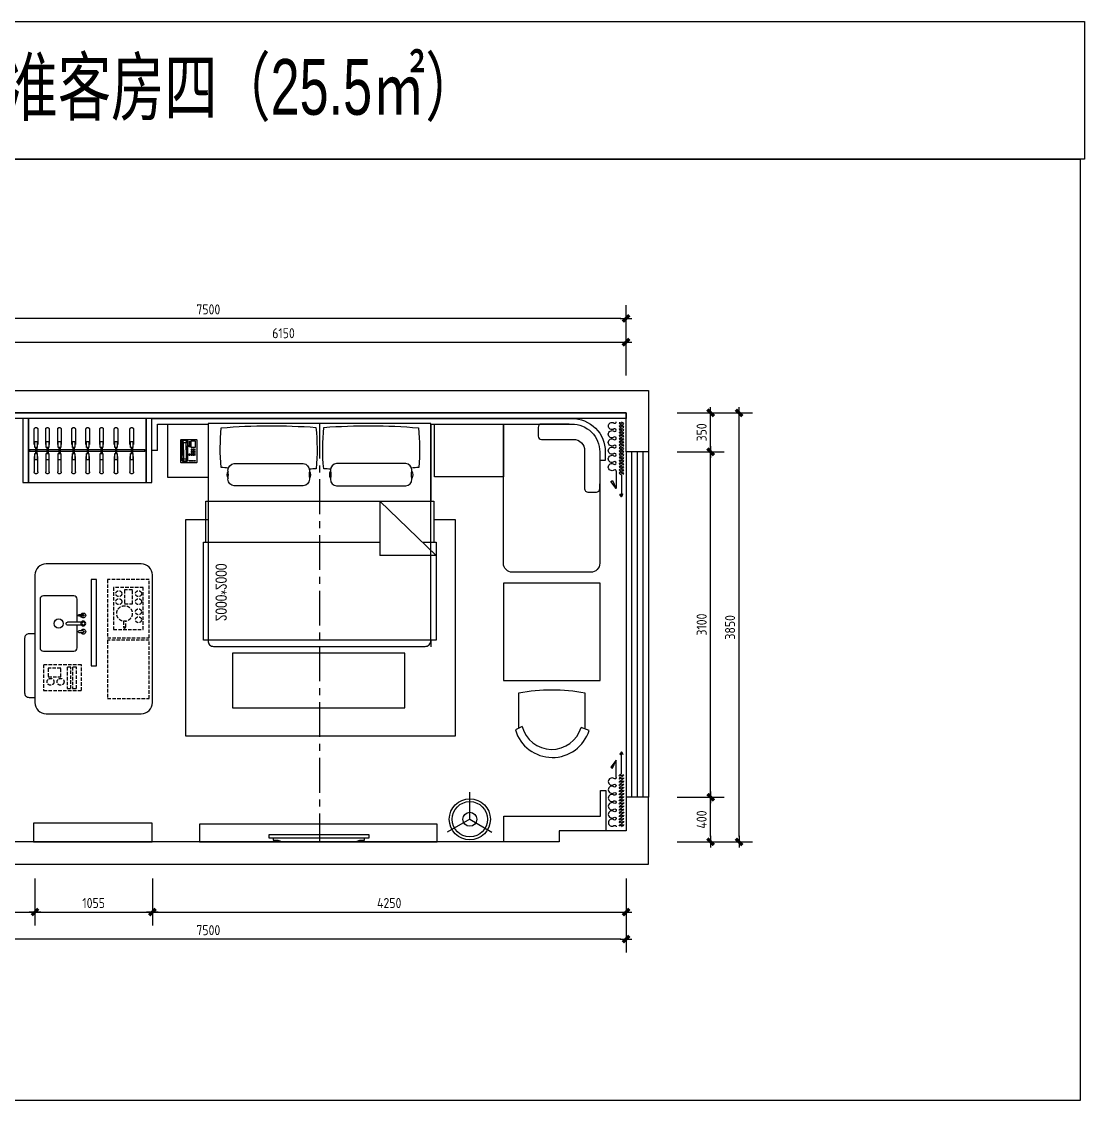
# Model space of a CAD drawing. Header units: inches. Extents: x 193953 to 255442, y -114891 to -62384.
# Drawn here: x 245901 to 255442, y -84606 to -74923 of the extents above; entities that cross this region are included whole.
import ezdxf
from ezdxf.enums import TextEntityAlignment as Align

# ---------------------------------------------------------------- set-up
doc = ezdxf.new("R2010")
doc.units = ezdxf.units.IN
doc.header["$LTSCALE"] = 500
doc.header["$MEASUREMENT"] = 0
for name, pattern in [('CENTER', [2, 1.25, -0.25, 0.25, -0.25]), ('DASH', [0.35, 0.25, -0.1]), ('DOM-虚线', [0.35, 0.25, -0.1]), ('HIDDEN', [0.375, 0.25, -0.125, 0, 0]), ('家具平面底图$0$DASH', [0.35, 0.25, -0.1]), ('家具平面底图$0$DOM-虚线', [0.35, 0.25, -0.1])]:
    doc.linetypes.add(name, pattern=pattern)
for name, color, linetype in [('1-家具', 9, 'Continuous'), ('F-活动家私(0.25)-DOM', 2, 'Continuous'), ('F-窗帘(0.12)-DOM', 120, 'Continuous'), ('SH-文字', 50, 'Continuous')]:
    doc.layers.add(name, color=color, linetype=linetype)
doc.styles.add('DOM-romans.shx', font='dim.shx')
doc.styles.add('MtXpl_', font='SIMYOU.TTF')
doc.styles.add('家具平面底图$0$st', font='SIMYOU.TTF')
doc.dimstyles.new('DOM_DIM_1 80', dxfattribs={"dimscale": 60, "dimtxt": 1.5, "dimasz": 0.8, "dimexe": 2, "dimexo": 1.5, "dimgap": 0.6, "dimtad": 1, "dimdec": 0, "dimrnd": 5, "dimzin": 12, "dimdsep": 46, "dimtxsty": 'DOM-romans.shx', "dimblk": 'DOM_Dimension_Tick', "dimcen": 0.125, "dimclrd": 44, "dimclre": 44, "dimclrt": 50, "dimadec": 0, "dimazin": 0, "dimtfac": 1, "dimtdec": 0, "dimtix": 1, "dimtmove": 2, "dimatfit": 3, "dimldrblk": 'DOM_Leader_Arrow', "dimfxl": 0, "dimtvp": 1, "dimtolj": 1, "dimtzin": 0, "dimarcsym": 0})

# ---------------------------------------------------------------- blocks, each defined once
blk = doc.blocks.new('ehrehh')
at = {"color": 1}
blk.add_wipeout([(207140.7, -16130.5), (207140.7, -18130.5), (207837.6, -18130.5), (207837.6, -18156.6), (208206, -18156.6), (208206, -18178.3), (209083.4, -18178.3), (209083.4, -18130.5), (209090.7, -18130.5), (209102.4, -18129.1), (209115.8, -18123.7), (209126, -18115.9), (209134.3, -18104.9), (209139.3, -18092.3), (209140.7, -18080.5), (209140.7, -18067.8), (209140.7, -16180.5), (209137.9, -16164), (209131.9, -16152.1), (209126, -16145.1), (209115.3, -16137), (209106.1, -16132.9), (209097.5, -16131), (209090.7, -16130.5)], dxfattribs=at)
at = {"color": 8, "linetype": 'HIDDEN', "ltscale": 100}
for p in [(207837.6, -17673.7), (208324.7, -18178.3)]:
    blk.add_line(p, (208324.7, -17673.7), dxfattribs=at)
blk.add_lwpolyline([(207140.7, -16130.5), (209090.7, -16130.5, -0.414214), (209140.7, -16180.5), (209140.7, -18080.5, -0.414214), (209090.7, -18130.5), (207140.7, -18130.5)], format="xyb", close=True)
for points in [[(208206, -16111.7), (207837.6, -16111.7), (207837.6, -18156.6), (208206, -18156.6)], [(208206, -18055.3), (208206, -18178.3), (209083.4, -18178.3), (209083.4, -16090), (208206, -16090), (208206, -17673.7)], [(207837.6, -17673.7), (208324.7, -18178.3)]]:
    blk.add_lwpolyline(points, dxfattribs=at)
at = {"color": 8}
for points in [[(207699.7, -16985.9), (207699.7, -16364.6, 0.392708), (207640.5, -16309.6, 0.035252), (207632.2, -16310.2, -0.092308), (207567.2, -16310.2, 0.035252), (207558.8, -16309.6, 0.392708), (207499.7, -16364.6), (207499.7, -16985.9, 0.392708), (207558.8, -17040.8, 0.035252), (207567.2, -17040.2, -0.092308), (207632.2, -17040.2, 0.035252), (207640.5, -17040.8, 0.392708), (207699.7, -16985.9, -27.022466)], [(207567.2, -16310.2, -0.307692), (207632.2, -16310.2, 1.888889)], [(207567.2, -17040.2, 0.307692), (207632.2, -17040.2, -1.888889)], [(207699.7, -17284.2), (207699.7, -17905.5, -0.392708), (207640.5, -17960.4, -0.035252), (207632.2, -17959.8, 0.092308), (207567.2, -17959.8, -0.035252), (207558.8, -17960.4, -0.392708), (207499.7, -17905.5), (207499.7, -17284.2, -0.392708), (207558.8, -17229.3, -0.035252), (207567.2, -17229.8, 0.092308), (207632.2, -17229.8, -0.035252), (207640.5, -17229.3, -0.392708), (207699.7, -17284.2, 27.022466)], [(207567.2, -17229.8, -0.307692), (207632.2, -17229.8, 1.888889)], [(207567.2, -17959.8, 0.307692), (207632.2, -17959.8, -1.888889)]]:
    blk.add_lwpolyline(points, format="xyb", dxfattribs=at)
for centre, radius, start, end in [((212585.4, -16698.5), 5425.6, 175.25504, 184.23724), ((207365.4, -18153.5), 1912.9, 84.95315, 95.60895), ((203847.5, -16662), 3709.4, 5.40607, 6.4095), ((203847.5, -16812), 3709.4, 355.52843, 356.47472), ((207369.7, -15196.4), 1912.9, 264.14901, 275.27599), ((212585.4, -17571.6), 5425.6, 175.76276, 184.74496), ((207369.7, -19073.6), 1912.9, 84.72401, 95.85099), ((203847.5, -17458), 3709.4, 3.52528, 4.47157), ((203847.5, -17608), 3709.4, 353.5905, 354.59393), ((207365.4, -16116.6), 1912.9, 264.39105, 275.04685)]:
    blk.add_arc(centre, radius, start, end, dxfattribs=at)
at = {"layer": 'F-活动家私(0.25)-DOM', "color": 8, "style": '家具平面底图$0$st', "width": 0.8}
blk.add_text('2000*2000', height=100, rotation=180, dxfattribs=at).set_placement((208655.3, -16248.3), align=Align.MIDDLE_CENTER)
blk = doc.blocks.new('家具平面底图$0$A$C24926126')
at = {"color": 250, "linetype": '家具平面底图$0$DOM-虚线', "ltscale": 100}
for p, q in [((-192.5, 15.9, 0.9), (-55, 15.9, 0.9)), ((-192.5, 15.9), (-55, 15.9)), ((-192.5, 15.9), (-55, 15.9)), ((-192.5, 15.9, 0.9), (-55, 15.9, 0.9)), ((-82.5, 11, 0.9), (-82.5, -11, 0.9)), ((-27.5, 11, 0.9), (-82.5, 11, 0.9)), ((-82.5, 11), (-82.5, -11)), ((-27.5, 11), (-82.5, 11)), ((-82.5, 11), (-82.5, -11)), ((-27.5, 11), (-82.5, 11)), ((-82.5, 11, 0.9), (-82.5, -11, 0.9)), ((-27.5, 11, 0.9), (-82.5, 11, 0.9)), ((-55, 15.9, 0.9), (-55, 11, 0.9)), ((-55, 15.9), (-55, 11)), ((-55, 15.9), (-55, 11)), ((-55, 15.9, 0.9), (-55, 11, 0.9)), ((-27.5, 5.5, 0.9), (-27.5, 11, 0.9)), ((-27.5, 5.5), (-27.5, 11)), ((-27.5, 5.5), (-27.5, 11)), ((-27.5, 5.5, 0.9), (-27.5, 11, 0.9)), ((-27.5, -5.5, 0.9), (-27.5, 5.5, 0.9)), ((-27.5, -5.5), (-27.5, 5.5)), ((27.5, 5.5), (-27.5, 5.5)), ((27.5, 5.5, 0.9), (-27.5, 5.5, 0.9)), ((-27.5, -5.5), (-27.5, 5.5)), ((27.5, 5.5), (-27.5, 5.5)), ((-27.5, -5.5, 0.9), (-27.5, 5.5, 0.9)), ((27.5, 5.5, 0.9), (-27.5, 5.5, 0.9)), ((82.5, 11, 0.9), (27.5, 11, 0.9)), ((82.5, 11), (27.5, 11)), ((27.5, 5.5), (27.5, 11)), ((27.5, 5.5, 0.9), (27.5, 11, 0.9)), ((27.5, 5.5), (27.5, 11)), ((27.5, 5.5, 0.9), (27.5, 11, 0.9)), ((27.5, 5.5), (27.5, -5.5)), ((27.5, 5.5, 0.9), (27.5, -5.5, 0.9)), ((27.5, 5.5), (27.5, -5.5)), ((27.5, 5.5, 0.9), (27.5, -5.5, 0.9)), ((55, 15.9, 0.9), (55, 11, 0.9)), ((192.5, 15.9, 0.9), (55, 15.9, 0.9)), ((55, 15.9), (55, 11)), ((192.5, 15.9), (55, 15.9)), ((82.5, -11, 0.9), (82.5, 11, 0.9)), ((82.5, -11), (82.5, 11)), ((-55, -15.8, 0.9), (-192.5, -15.8, 0.9)), ((-55, -15.8), (-192.5, -15.8)), ((-55, -15.8), (-192.5, -15.8)), ((-55, -15.8, 0.9), (-192.5, -15.8, 0.9)), ((-82.5, -11, 0.9), (-27.5, -11, 0.9)), ((-82.5, -11), (-27.5, -11)), ((-82.5, -11), (-27.5, -11)), ((-82.5, -11, 0.9), (-27.5, -11, 0.9)), ((-55, -11, 0.9), (-55, -15.8, 0.9)), ((-55, -11), (-55, -15.8)), ((-55, -11), (-55, -15.8)), ((-55, -11, 0.9), (-55, -15.8, 0.9)), ((-27.5, -11, 0.9), (-27.5, -5.5, 0.9)), ((-27.5, -11), (-27.5, -5.5)), ((27.5, -5.5), (-27.5, -5.5)), ((27.5, -5.5, 0.9), (-27.5, -5.5, 0.9)), ((-27.5, -11), (-27.5, -5.5)), ((27.5, -5.5), (-27.5, -5.5)), ((-27.5, -11, 0.9), (-27.5, -5.5, 0.9)), ((27.5, -5.5, 0.9), (-27.5, -5.5, 0.9)), ((27.5, -5.5), (27.5, -11)), ((27.5, -5.5, 0.9), (27.5, -11, 0.9)), ((27.5, -5.5), (27.5, -11)), ((27.5, -5.5, 0.9), (27.5, -11, 0.9)), ((27.5, -11, 0.9), (82.5, -11, 0.9)), ((27.5, -11), (82.5, -11)), ((55, -11, 0.9), (55, -15.8, 0.9)), ((55, -11), (55, -15.8)), ((55, -15.8, 0.9), (192.5, -15.8, 0.9)), ((55, -15.8), (192.5, -15.8))]:
    blk.add_line(p, q, dxfattribs=at)
blk.add_lwpolyline([(27.5, -11), (82.5, -11), (82.5, 11), (27.5, 11)], dxfattribs=at)
at = {"color": 250, "linetype": '家具平面底图$0$DOM-虚线', "ltscale": 100, "elevation": 0.9}
blk.add_lwpolyline([(27.5, -11), (82.5, -11), (82.5, 11), (27.5, 11)], dxfattribs=at)
at = {"color": 250, "linetype": '家具平面底图$0$DOM-虚线', "ltscale": 100}
blk.add_lwpolyline([(55, -11), (55, -15.8), (192.5, -15.8, 0.890447), (192.5, 15.9), (55, 15.9), (55, 11)], format="xyb", dxfattribs=at)
at = {"color": 250, "linetype": '家具平面底图$0$DOM-虚线', "ltscale": 100, "elevation": 0.9}
blk.add_lwpolyline([(55, -11), (55, -15.8), (192.5, -15.8, 0.890447), (192.5, 15.9), (55, 15.9), (55, 11)], format="xyb", dxfattribs=at)
at = {"color": 250, "linetype": '家具平面底图$0$DOM-虚线', "ltscale": 100}
for centre, start, end in [((-193.2, 0, 0.9), 87.49525, 272.50475), ((-193.2, 0), 87.49525, 272.50475), ((-193.2, 0), 87.49525, 272.50475), ((-193.2, 0, 0.9), 87.49525, 272.50475), ((190.7, 0, 0.9), 276.63327, 83.36673), ((190.7, 0), 276.63327, 83.36673)]:
    blk.add_arc(centre, 15.9, start, end, dxfattribs=at)
blk = doc.blocks.new('A$C8602a97d')
at = {"color": 2, "ltscale": 0.5}
for p, q in [((-14, -123.6), (-14, 0)), ((14, -123.8), (14, 0))]:
    blk.add_line(p, q, dxfattribs=at)
at = {"color": 2}
for p, q in [((-81.3, -102.5), (-81.3, -140.5)), ((-65.2, -140.5), (-65.2, -102.5)), ((64.9, -140.5), (64.9, -102.5)), ((81, -102.5), (81, -140.5))]:
    blk.add_line(p, q, dxfattribs=at)
blk.add_circle((-0.2, -140.5), 21.9, dxfattribs=at)
at = {"color": 8}
blk.add_circle((-0.2, -140.5), 14, dxfattribs=at)
at = {"color": 2, "ltscale": 0.5}
blk.add_arc((0, 0), 14, 0, 180, dxfattribs=at)
at = {"color": 2}
for centre, radius, start, end in [((-73.2, -102.5), 8.06, 0, 180), ((72.9, -102.5), 8.06, 0, 180), ((-73.2, -140.5), 21.9, 111.63288, 68.36712), ((-73.2, -140.5), 8.06, 180, 0), ((72.9, -140.5), 21.9, 111.63288, 68.36712), ((72.9, -140.5), 8.06, 180, 0)]:
    blk.add_arc(centre, radius, start, end, dxfattribs=at)
blk = doc.blocks.new('A$Cf66d3db0')
at = {"color": 4}
blk.add_lwpolyline([(-12802.3, 7040.2), (0, 7040.2), (0, 0), (-12802.3, 0)], close=True, dxfattribs=at)
blk = doc.blocks.new('DOM_Dimension_Tick')
at = {"color": 0, "linetype": 'ByBlock'}
for p, q in [((-1.09, 0), (0, 0)), ((0, 0), (1.09, 0))]:
    blk.add_line(p, q, dxfattribs=at)
at = {"color": 0, "linetype": 'Continuous', "const_width": 0.608}
blk.add_lwpolyline([(-0.61, -0.61), (0.61, 0.61)], dxfattribs=at)
blk = doc.blocks.new('*D336')
at = {"color": 44, "lineweight": -2, "transparency": 16777216}
for p, q in [((245177.7, -82615.7), (245177.7, -83035.7)), ((246021.2, -82615.7), (246021.2, -83035.7)), ((245225.7, -82915.7), (245973.2, -82915.7))]:
    blk.add_line(p, q, dxfattribs=at)
at = {"layer": 'Defpoints', "color": 0, "transparency": 16777216}
for p in [(246021.2, -80858.2), (245177.7, -81135.3), (246021.2, -82915.7)]:
    blk.add_point(p, dxfattribs=at)
at = {"color": 44, "lineweight": -2, "transparency": 16777216, "xscale": 48, "yscale": 48, "zscale": 48, "rotation": 180}
blk.add_blockref('DOM_Dimension_Tick', (245177.7, -82915.7), dxfattribs=at)
at = {"color": 44, "lineweight": -2, "transparency": 16777216, "xscale": 48, "yscale": 48, "zscale": 48}
blk.add_blockref('DOM_Dimension_Tick', (246021.2, -82915.7), dxfattribs=at)
at = {"color": 50, "transparency": 16777216, "insert": (245599.4, -82834.7), "char_height": 90, "attachment_point": 5, "style": 'DOM-romans.shx'}
blk.add_mtext('\\A1;845', dxfattribs=at)
blk = doc.blocks.new('DOM_Leader_Arrow')
at = {"color": 0, "linetype": 'ByBlock'}
blk.add_line((0, 0), (-1.5, 0), dxfattribs=at)
for points in [[(-1.29, 1), (-0.89, 1.28), (-0.36, 0), (0, 0)], [(-1.29, -1), (-0.89, -1.28), (-0.36, 0), (0, 0)]]:
    blk.add_solid(points, dxfattribs=at)
blk = doc.blocks.new('*D337')
at = {"color": 44, "lineweight": -2, "transparency": 16777216}
for p, q in [((246021.2, -82615.7), (246021.2, -83035.7)), ((247075.7, -82615.7), (247075.7, -83035.7)), ((246069.2, -82915.7), (247027.7, -82915.7))]:
    blk.add_line(p, q, dxfattribs=at)
at = {"layer": 'Defpoints', "color": 0, "transparency": 16777216}
for p in [(246021.2, -80858.2), (247075.7, -80897.2), (247075.7, -82915.7)]:
    blk.add_point(p, dxfattribs=at)
at = {"color": 44, "lineweight": -2, "transparency": 16777216, "xscale": 48, "yscale": 48, "zscale": 48, "rotation": 180}
blk.add_blockref('DOM_Dimension_Tick', (246021.2, -82915.7), dxfattribs=at)
at = {"color": 44, "lineweight": -2, "transparency": 16777216, "xscale": 48, "yscale": 48, "zscale": 48}
blk.add_blockref('DOM_Dimension_Tick', (247075.7, -82915.7), dxfattribs=at)
at = {"color": 50, "transparency": 16777216, "insert": (246548.4, -82834.7), "char_height": 90, "attachment_point": 5, "style": 'DOM-romans.shx'}
blk.add_mtext('\\A1;1055', dxfattribs=at)
blk = doc.blocks.new('*D338')
at = {"color": 44, "lineweight": -2, "transparency": 16777216}
for p, q in [((247075.7, -82615.7), (247075.7, -83035.7)), ((251327.7, -82615.7), (251327.7, -83035.7)), ((247123.7, -82915.7), (251279.7, -82915.7))]:
    blk.add_line(p, q, dxfattribs=at)
at = {"layer": 'Defpoints', "color": 0, "transparency": 16777216}
for p in [(247075.7, -80897.2), (251327.7, -82035.3), (251327.7, -82915.7)]:
    blk.add_point(p, dxfattribs=at)
at = {"color": 44, "lineweight": -2, "transparency": 16777216, "xscale": 48, "yscale": 48, "zscale": 48, "rotation": 180}
blk.add_blockref('DOM_Dimension_Tick', (247075.7, -82915.7), dxfattribs=at)
at = {"color": 44, "lineweight": -2, "transparency": 16777216, "xscale": 48, "yscale": 48, "zscale": 48}
blk.add_blockref('DOM_Dimension_Tick', (251327.7, -82915.7), dxfattribs=at)
at = {"color": 50, "transparency": 16777216, "insert": (249201.7, -82834.7), "char_height": 90, "attachment_point": 5, "style": 'DOM-romans.shx'}
blk.add_mtext('\\A1;4250', dxfattribs=at)
blk = doc.blocks.new('*D340')
at = {"color": 44, "lineweight": -2, "transparency": 16777216}
for p, q in [((243827.7, -82859.2), (243827.7, -83279.2)), ((251327.7, -82859.2), (251327.7, -83279.2)), ((251279.7, -83159.2), (243875.7, -83159.2))]:
    blk.add_line(p, q, dxfattribs=at)
at = {"layer": 'Defpoints', "color": 0, "transparency": 16777216}
for p in [(251327.7, -82185.3), (243827.7, -82285.3), (243827.7, -83159.2)]:
    blk.add_point(p, dxfattribs=at)
at = {"color": 44, "lineweight": -2, "transparency": 16777216, "xscale": 48, "yscale": 48, "zscale": 48, "rotation": 180}
blk.add_blockref('DOM_Dimension_Tick', (243827.7, -83159.2), dxfattribs=at)
at = {"color": 44, "lineweight": -2, "transparency": 16777216, "xscale": 48, "yscale": 48, "zscale": 48}
blk.add_blockref('DOM_Dimension_Tick', (251327.7, -83159.2), dxfattribs=at)
at = {"color": 50, "transparency": 16777216, "insert": (247577.7, -83078.2), "char_height": 90, "attachment_point": 5, "style": 'DOM-romans.shx'}
blk.add_mtext('\\A1;7500', dxfattribs=at)
blk = doc.blocks.new('*D348')
at = {"color": 44, "lineweight": -2, "transparency": 16777216}
for p, q in [((245177.7, -78101.2), (245177.7, -77681.2)), ((251327.7, -78101.2), (251327.7, -77681.2)), ((245225.7, -77801.2), (251279.7, -77801.2))]:
    blk.add_line(p, q, dxfattribs=at)
at = {"layer": 'Defpoints', "color": 0, "transparency": 16777216}
for p in [(251327.7, -77801.2), (251327.7, -78485.3), (245177.7, -81135.3)]:
    blk.add_point(p, dxfattribs=at)
at = {"color": 44, "lineweight": -2, "transparency": 16777216, "xscale": 48, "yscale": 48, "zscale": 48, "rotation": 180}
blk.add_blockref('DOM_Dimension_Tick', (245177.7, -77801.2), dxfattribs=at)
at = {"color": 44, "lineweight": -2, "transparency": 16777216, "xscale": 48, "yscale": 48, "zscale": 48}
blk.add_blockref('DOM_Dimension_Tick', (251327.7, -77801.2), dxfattribs=at)
at = {"color": 50, "transparency": 16777216, "insert": (248252.7, -77720.2), "char_height": 90, "attachment_point": 5, "style": 'DOM-romans.shx'}
blk.add_mtext('\\A1;6150', dxfattribs=at)
blk = doc.blocks.new('*D349')
at = {"color": 44, "lineweight": -2, "transparency": 16777216}
for p, q in [((243827.7, -77887.7), (243827.7, -77467.7)), ((251327.7, -77887.7), (251327.7, -77467.7)), ((251279.7, -77587.7), (243875.7, -77587.7))]:
    blk.add_line(p, q, dxfattribs=at)
at = {"layer": 'Defpoints', "color": 0, "transparency": 16777216}
for p in [(243827.7, -77587.7), (243827.7, -78040.2), (251327.7, -78040.2)]:
    blk.add_point(p, dxfattribs=at)
at = {"color": 44, "lineweight": -2, "transparency": 16777216, "xscale": 48, "yscale": 48, "zscale": 48, "rotation": 180}
blk.add_blockref('DOM_Dimension_Tick', (243827.7, -77587.7), dxfattribs=at)
at = {"color": 44, "lineweight": -2, "transparency": 16777216, "xscale": 48, "yscale": 48, "zscale": 48}
blk.add_blockref('DOM_Dimension_Tick', (251327.7, -77587.7), dxfattribs=at)
at = {"color": 50, "transparency": 16777216, "insert": (247577.7, -77506.7), "char_height": 90, "attachment_point": 5, "style": 'DOM-romans.shx'}
blk.add_mtext('\\A1;7500', dxfattribs=at)
blk = doc.blocks.new('*D350')
at = {"color": 44, "lineweight": -2, "transparency": 16777216}
for p, q in [((251787, -81885.3), (252207, -81885.3)), ((252087, -82237.3), (252087, -81933.3)), ((251787, -82285.3), (252207, -82285.3))]:
    blk.add_line(p, q, dxfattribs=at)
at = {"layer": 'Defpoints', "color": 0, "transparency": 16777216}
for p in [(251327.7, -81885.3), (252087, -81885.3), (250727.7, -82285.3)]:
    blk.add_point(p, dxfattribs=at)
at = {"color": 44, "lineweight": -2, "transparency": 16777216, "xscale": 48, "yscale": 48, "zscale": 48}
for p, rotation in [((252087, -81885.3), 90), ((252087, -82285.3), 270)]:
    blk.add_blockref('DOM_Dimension_Tick', p, dxfattribs=dict(at, rotation=rotation))
at = {"color": 50, "transparency": 16777216, "insert": (252006, -82085.3), "char_height": 90, "attachment_point": 5, "rotation": 90, "style": 'DOM-romans.shx'}
blk.add_mtext('\\A1;400', dxfattribs=at)
blk = doc.blocks.new('*D351')
at = {"color": 44, "lineweight": -2, "transparency": 16777216}
for p, q in [((251787, -78785.3), (252207, -78785.3)), ((252087, -81837.3), (252087, -78833.3)), ((251787, -81885.3), (252207, -81885.3))]:
    blk.add_line(p, q, dxfattribs=at)
at = {"layer": 'Defpoints', "color": 0, "transparency": 16777216}
for p in [(251327.7, -78785.3), (252087, -78785.3), (251327.7, -81885.3)]:
    blk.add_point(p, dxfattribs=at)
at = {"color": 44, "lineweight": -2, "transparency": 16777216, "xscale": 48, "yscale": 48, "zscale": 48}
for p, rotation in [((252087, -78785.3), 90), ((252087, -81885.3), 270)]:
    blk.add_blockref('DOM_Dimension_Tick', p, dxfattribs=dict(at, rotation=rotation))
at = {"color": 50, "transparency": 16777216, "insert": (252006, -80335.3), "char_height": 90, "attachment_point": 5, "rotation": 90, "style": 'DOM-romans.shx'}
blk.add_mtext('\\A1;3100', dxfattribs=at)
blk = doc.blocks.new('*D352')
at = {"color": 44, "lineweight": -2, "transparency": 16777216}
for p, q in [((251787, -78435.3), (252207, -78435.3)), ((252087, -78737.3), (252087, -78483.3)), ((251787, -78785.3), (252207, -78785.3))]:
    blk.add_line(p, q, dxfattribs=at)
at = {"layer": 'Defpoints', "color": 0, "transparency": 16777216}
for p in [(251327.7, -78435.3), (252087, -78435.3), (251327.7, -78785.3)]:
    blk.add_point(p, dxfattribs=at)
at = {"color": 44, "lineweight": -2, "transparency": 16777216, "xscale": 48, "yscale": 48, "zscale": 48}
for p, rotation in [((252087, -78435.3), 90), ((252087, -78785.3), 270)]:
    blk.add_blockref('DOM_Dimension_Tick', p, dxfattribs=dict(at, rotation=rotation))
at = {"color": 50, "transparency": 16777216, "insert": (252006, -78610.3), "char_height": 90, "attachment_point": 5, "rotation": 90, "style": 'DOM-romans.shx'}
blk.add_mtext('\\A1;350', dxfattribs=at)
blk = doc.blocks.new('*D353')
at = {"color": 44, "lineweight": -2, "transparency": 16777216}
for p, q in [((252042.5, -78435.3), (252462.5, -78435.3)), ((252342.5, -82237.3), (252342.5, -78483.3)), ((252042.5, -82285.3), (252462.5, -82285.3))]:
    blk.add_line(p, q, dxfattribs=at)
at = {"layer": 'Defpoints', "color": 0, "transparency": 16777216}
for p in [(251811.5, -78435.3), (252342.5, -78435.3), (251811.5, -82285.3)]:
    blk.add_point(p, dxfattribs=at)
at = {"color": 44, "lineweight": -2, "transparency": 16777216, "xscale": 48, "yscale": 48, "zscale": 48}
for p, rotation in [((252342.5, -78435.3), 90), ((252342.5, -82285.3), 270)]:
    blk.add_blockref('DOM_Dimension_Tick', p, dxfattribs=dict(at, rotation=rotation))
at = {"color": 50, "transparency": 16777216, "insert": (252261.5, -80360.3), "char_height": 90, "attachment_point": 5, "rotation": 90, "style": 'DOM-romans.shx'}
blk.add_mtext('\\A1;3850', dxfattribs=at)
blk = doc.blocks.new('ehrhhsss')
at = {"layer": 'F-活动家私(0.25)-DOM', "color": 8, "linetype": 'DOM-虚线', "ltscale": 80}
for p, q in [((301231.8, 416361.5), (301234.6, 416364.4)), ((301231.8, 416163.2), (301231.8, 416361.5)), ((301234.6, 416364.4), (301378.3, 416364.4)), ((301246.1, 416298.3), (301246.1, 416351.4)), ((301246.1, 416351.4), (301287.8, 416351.4)), ((301287.8, 416298.3), (301246.1, 416298.3)), ((301287.8, 416351.4), (301287.8, 416298.3)), ((301292.1, 416348.6), (301292.1, 416344.2)), ((301303.6, 416348.6), (301292.1, 416348.6)), ((301292.1, 416344.2), (301303.6, 416344.2)), ((301303.6, 416339.9), (301292.1, 416339.9)), ((301292.1, 416339.9), (301292.1, 416335.6)), ((301292.1, 416335.6), (301303.6, 416335.6)), ((301303.6, 416331.3), (301292.1, 416331.3)), ((301292.1, 416331.3), (301292.1, 416327)), ((301292.1, 416327), (301303.6, 416327)), ((301303.6, 416322.7), (301292.1, 416322.7)), ((301292.1, 416322.7), (301292.1, 416318.4)), ((301292.1, 416318.4), (301303.6, 416318.4)), ((301303.6, 416314.1), (301292.1, 416314.1)), ((301292.1, 416314.1), (301292.1, 416309.8)), ((301292.1, 416309.8), (301303.6, 416309.8)), ((301303.6, 416305.4), (301292.1, 416305.4)), ((301292.1, 416305.4), (301292.1, 416301.1)), ((301292.1, 416301.1), (301303.6, 416301.1)), ((301303.6, 416344.2), (301303.6, 416348.6)), ((301303.6, 416335.6), (301303.6, 416339.9)), ((301303.6, 416327), (301303.6, 416331.3)), ((301303.6, 416318.4), (301303.6, 416322.7)), ((301303.6, 416309.8), (301303.6, 416314.1)), ((301303.6, 416301.1), (301303.6, 416305.4)), ((301313.7, 416352.9), (301319.4, 416360)), ((301313.7, 416179), (301313.7, 416352.9)), ((301319.4, 416355.7), (301318, 416350)), ((301318, 416350), (301318, 416311.2)), ((301318, 416350), (301330.9, 416337.1)), ((301318, 416311.2), (301320.9, 416304)), ((301319.4, 416360), (301362.5, 416360)), ((301325.2, 416358.6), (301319.4, 416355.7)), ((301320.9, 416304), (301325.2, 416296.8)), ((301325.2, 416358.6), (301359.6, 416358.6)), ((301332.3, 416339.9), (301325.2, 416358.6)), ((301325.2, 416296.8), (301326.6, 416286.8)), ((301326.6, 416286.8), (301326.6, 416272.4)), ((301330.9, 416337.1), (301332.3, 416339.9)), ((301330.9, 416272.4), (301330.9, 416337.1)), ((301352.5, 416339.9), (301332.3, 416339.9)), ((301352.5, 416339.9), (301359.6, 416358.6)), ((301353.9, 416337.1), (301352.5, 416339.9)), ((301366.8, 416350), (301353.9, 416337.1)), ((301353.9, 416272.4), (301353.9, 416337.1)), ((301359.6, 416296.8), (301358.2, 416286.8)), ((301358.2, 416286.8), (301358.2, 416272.4)), ((301359.6, 416358.6), (301365.4, 416355.7)), ((301364, 416304), (301359.6, 416296.8)), ((301362.5, 416360), (301369.7, 416352.9)), ((301366.8, 416311.2), (301364, 416304)), ((301365.4, 416355.7), (301366.8, 416350)), ((301366.8, 416350), (301366.8, 416311.2)), ((301369.7, 416352.9), (301369.7, 416180.4)), ((301378.3, 416364.4), (301381.2, 416361.5)), ((301381.2, 416361.5), (301381.2, 416163.2)), ((301247.6, 416281), (301256.2, 416281)), ((301247.6, 416272.4), (301247.6, 416281)), ((301256.2, 416272.4), (301247.6, 416272.4)), ((301247.6, 416265.2), (301256.2, 416265.2)), ((301247.6, 416256.6), (301247.6, 416265.2)), ((301256.2, 416256.6), (301247.6, 416256.6)), ((301247.6, 416249.4), (301256.2, 416249.4)), ((301247.6, 416240.8), (301247.6, 416249.4)), ((301256.2, 416240.8), (301247.6, 416240.8)), ((301247.6, 416233.6), (301256.2, 416233.6)), ((301247.6, 416225), (301247.6, 416233.6)), ((301256.2, 416225), (301247.6, 416225)), ((301256.2, 416281), (301256.2, 416272.4)), ((301256.2, 416265.2), (301256.2, 416256.6)), ((301256.2, 416249.4), (301256.2, 416240.8)), ((301256.2, 416233.6), (301256.2, 416225)), ((301261.9, 416281), (301270.6, 416281)), ((301261.9, 416272.4), (301261.9, 416281)), ((301270.6, 416272.4), (301261.9, 416272.4)), ((301261.9, 416265.2), (301270.6, 416265.2)), ((301261.9, 416256.6), (301261.9, 416265.2)), ((301270.6, 416256.6), (301261.9, 416256.6)), ((301261.9, 416249.4), (301270.6, 416249.4)), ((301261.9, 416240.8), (301261.9, 416249.4)), ((301270.6, 416240.8), (301261.9, 416240.8)), ((301261.9, 416233.6), (301270.6, 416233.6)), ((301261.9, 416225), (301261.9, 416233.6)), ((301270.6, 416225), (301261.9, 416225)), ((301270.6, 416281), (301270.6, 416272.4)), ((301270.6, 416265.2), (301270.6, 416256.6)), ((301270.6, 416249.4), (301270.6, 416240.8)), ((301270.6, 416233.6), (301270.6, 416225)), ((301276.3, 416272.4), (301276.3, 416281)), ((301276.3, 416281), (301284.9, 416281)), ((301284.9, 416272.4), (301276.3, 416272.4)), ((301276.3, 416265.2), (301284.9, 416265.2)), ((301276.3, 416256.6), (301276.3, 416265.2)), ((301284.9, 416256.6), (301276.3, 416256.6)), ((301276.3, 416240.8), (301276.3, 416249.4)), ((301276.3, 416249.4), (301284.9, 416249.4)), ((301284.9, 416240.8), (301276.3, 416240.8)), ((301276.3, 416233.6), (301284.9, 416233.6)), ((301276.3, 416225), (301276.3, 416233.6)), ((301284.9, 416225), (301276.3, 416225)), ((301284.9, 416281), (301284.9, 416272.4)), ((301284.9, 416265.2), (301284.9, 416256.6)), ((301284.9, 416249.4), (301284.9, 416240.8)), ((301284.9, 416233.6), (301284.9, 416225)), ((301293.6, 416225), (301293.6, 416233.6)), ((301293.6, 416233.6), (301305, 416233.6)), ((301305, 416225), (301293.6, 416225)), ((301305, 416233.6), (301305, 416225)), ((301318, 416220.7), (301320.9, 416227.9)), ((301318, 416181.9), (301318, 416220.7)), ((301318, 416181.9), (301330.9, 416194.8)), ((301320.9, 416227.9), (301325.2, 416235)), ((301325.2, 416235), (301326.6, 416245.1)), ((301332.3, 416191.9), (301325.2, 416173.3)), ((301326.6, 416245.1), (301326.6, 416272.4)), ((301330.9, 416272.4), (301330.9, 416194.8)), ((301330.9, 416194.8), (301332.3, 416191.9)), ((301352.5, 416191.9), (301332.3, 416191.9)), ((301353.9, 416194.8), (301352.5, 416191.9)), ((301352.5, 416191.9), (301359.6, 416173.3)), ((301353.9, 416272.4), (301353.9, 416194.8)), ((301366.8, 416181.9), (301353.9, 416194.8)), ((301358.2, 416245.1), (301358.2, 416272.4)), ((301359.6, 416235), (301358.2, 416245.1)), ((301364, 416227.9), (301359.6, 416235)), ((301366.8, 416220.7), (301364, 416227.9)), ((301366.8, 416181.9), (301366.8, 416220.7)), ((301234.6, 416160.3), (301231.8, 416163.2)), ((301378.3, 416160.3), (301234.6, 416160.3)), ((301249, 416179), (301249, 416170.4)), ((301263.4, 416179), (301249, 416179)), ((301249, 416170.4), (301263.4, 416170.4)), ((301263.4, 416170.4), (301263.4, 416179)), ((301269.1, 416179), (301269.1, 416170.4)), ((301283.5, 416179), (301269.1, 416179)), ((301269.1, 416170.4), (301283.5, 416170.4)), ((301283.5, 416170.4), (301283.5, 416179)), ((301303.6, 416179), (301289.2, 416179)), ((301289.2, 416179), (301289.2, 416170.4)), ((301289.2, 416170.4), (301303.6, 416170.4)), ((301303.6, 416170.4), (301303.6, 416179)), ((301320.9, 416171.8), (301313.7, 416179)), ((301319.4, 416176.1), (301318, 416181.9)), ((301325.2, 416173.3), (301319.4, 416176.1)), ((301341.1, 416171.8), (301320.9, 416171.8)), ((301362.5, 416171.8), (301320.9, 416171.8)), ((301325.2, 416173.3), (301341, 416173.3)), ((301325.2, 416173.3), (301359.6, 416173.3)), ((301359.6, 416173.3), (301365.4, 416176.1)), ((301369.7, 416180.4), (301362.5, 416171.8)), ((301365.4, 416176.1), (301366.8, 416181.9)), ((301381.2, 416163.2), (301378.3, 416160.3))]:
    blk.add_line(p, q, dxfattribs=at)
blk = doc.blocks.new('A$Cf806ce17')
at = {"color": 4}
blk.add_blockref('ehrhhsss', (-301306.5, -416364.4), dxfattribs=at)
blk = doc.blocks.new('A$C66BB428B')
at = {"layer": '1-家具', "color": 8, "linetype": 'Continuous', "extrusion": (-7.20775e-09, -7.8297e-09, 1), "elevation": 0.6}
blk.add_lwpolyline([(884.8, -143.9), (910.5, -143.9), (910.5, -1043.9), (884.8, -1043.9)], close=True, dxfattribs=at)
blk.add_lwpolyline([(910.5, -184.6), (930, -184.6), (930, -225.3), (946.3, -266), (946.3, -921.7), (930, -962.4), (930, -1003.1), (910.5, -1003.1)], dxfattribs=at)
blk = doc.blocks.new('布帘及纱帘平面-DW')
at = {"layer": 'F-窗帘(0.12)-DOM', "color": 1, "linetype": 'Continuous'}
for p, q in [((-670, -32791.5), (-515.2, -32791.5)), ((-515.2, -32791.5), (-578.7, -32743.6)), ((-637.2, -32837.5), (-441.5, -32837.5))]:
    blk.add_line(p, q, dxfattribs=at)
at = {"layer": 'F-窗帘(0.12)-DOM', "color": 1, "linetype": 'Continuous', "flags": 128}
for points in [[(-965.3, -32791.5, -0.608416), (-975.9, -32771.1, 0.608416), (-1002.2, -32720.2, 0.608416), (-1028.5, -32771.1, -1.932003), (-1049.7, -32771.1, 0.608416), (-1076, -32720.3, 0.608416), (-1102.3, -32771.1, -0.608485), (-1112.9, -32791.6, -0.608485)], [(-670, -32791.5, -0.608416), (-680.6, -32771.1, 0.608416), (-707, -32720.2, 0.608416), (-733.3, -32771.1, -1.932003), (-754.4, -32771.1, 0.608416), (-780.8, -32720.2, 0.608416), (-807.1, -32771.1, -1.932003), (-828.2, -32771.1, 0.608416), (-854.6, -32720.2, 0.608416), (-880.9, -32771.1, -1.932003), (-902, -32771.1, 0.608416), (-928.4, -32720.2, 0.608416), (-954.7, -32771.1, -0.608416), (-965.3, -32791.5, 0.608416)]]:
    blk.add_lwpolyline(points, format="xyb", dxfattribs=at)
at = {"layer": 'F-窗帘(0.12)-DOM', "color": 1, "linetype": 'Continuous'}
for points in [[(-578.7, -32743.6), (-588, -32758.8), (-515.2, -32791.5)], [(-441.5, -32837.5), (-461.9, -32824.2), (-466.2, -32828.4), (-441.5, -32837.5)], [(-441.5, -32837.5), (-461.9, -32850.9), (-466.2, -32846.6), (-441.5, -32837.5)]]:
    blk.add_lwpolyline(points, dxfattribs=at)
at = {"layer": 'F-窗帘(0.12)-DOM', "color": 1, "linetype": 'Continuous', "extrusion": (0, 0, -1)}
for centre, start_param, end_param in [((-1091.9, -32837.6), -1.424879, 1.716714), ((-1063.9, -32837.6), -1.424879, 1.716714), ((-1036, -32837.6), -1.424879, 1.716714), ((-1008, -32837.6), -1.424879, 1.716714), ((-980, -32837.6), -1.424879, 1.716714), ((-952, -32837.6), -1.424879, 1.716714), ((-924, -32837.6), -1.424879, 1.716714), ((-896, -32837.6), -1.424879, 1.716714), ((-868.1, -32837.6), -1.424879, 1.716714), ((-840.1, -32837.6), -1.424879, 1.716714), ((-812.1, -32837.6), -1.424879, 1.716714), ((-784.1, -32837.6), -1.424879, 1.716714), ((-756.1, -32837.6), -1.424879, 1.716714), ((-728.1, -32837.6), -1.424879, 1.716714), ((-700.2, -32837.6), -1.424879, 1.716714), ((-672.2, -32837.6), -1.424879, 1.716714), ((-644.2, -32837.5), -1.424879, 1.716714), ((-1105.9, -32837.6), 1.716714, 4.858306), ((-1077.9, -32837.6), 1.716714, 4.858306), ((-1049.9, -32837.6), 1.716714, 4.858306), ((-1022, -32837.6), 1.716714, 4.858306), ((-994, -32837.6), 1.716714, 4.858306), ((-966, -32837.6), 1.716714, 4.858306), ((-938, -32837.6), 1.716714, 4.858306), ((-910, -32837.6), 1.716714, 4.858306), ((-882, -32837.6), 1.716714, 4.858306), ((-854.1, -32837.6), 1.716714, 4.858306), ((-826.1, -32837.6), 1.716714, 4.858306), ((-798.1, -32837.6), 1.716714, 4.858306), ((-770.1, -32837.6), 1.716714, 4.858306), ((-742.1, -32837.6), 1.716714, 4.858306), ((-714.1, -32837.6), 1.716714, 4.858306), ((-686.2, -32837.6), 1.716714, 4.858306), ((-658.2, -32837.6), 1.716714, 4.858306)]:
    blk.add_ellipse(centre, major_axis=(-12, 20.8), ratio=0.254545, start_param=start_param, end_param=end_param, dxfattribs=at)
blk = doc.blocks.new('A$Cc65caf1e')
at = {"layer": 'F-窗帘(0.12)-DOM', "color": 8, "rotation": 90}
blk.add_blockref('布帘及纱帘平面-DW', (-32857.8, 1097.2), dxfattribs=at)

msp = doc.modelspace()

# ---------------------------------------------------------------- linework, layer by layer
at = {"color": 4}
for p, q in [((243227.7, -78235.3), (251527.7, -78235.3)), ((251527.7, -78235.3), (251527.7, -78785.3)), ((251327.7, -78435.3), (243427.7, -78435.3)), ((251327.7, -78785.3), (251327.7, -78435.3)), ((251527.7, -78785.3), (251327.7, -78785.3))]:
    msp.add_line(p, q, dxfattribs=at)
at = {"color": 6}
msp.add_line((249574.9, -78534.7), (249574.9, -80534.7), dxfattribs=at)
msp.add_line((249574.9, -78534.7), (249574.9, -80534.7), dxfattribs=at)
at = {"color": 8, "linetype": '家具平面底图$0$DASH', "ltscale": 300}
for p, q in [((247008.7, -78768.3), (245964.7, -78768.3)), ((245964.7, -78778.3), (247008.7, -78778.3))]:
    msp.add_line(p, q, dxfattribs=at)
at = {"color": 2}
for p, q in [((247120.2, -78772.2), (247070.2, -78772.2)), ((251141.2, -78862.7), (251091.2, -78862.7)), ((250364.7, -81265.2), (250364.7, -80946.7)), ((250959.9, -81272), (250959.9, -80951.2)), ((250395.2, -81249.2), (250334.2, -81281.2)), ((250996.2, -81285.7), (250923.7, -81258.2))]:
    msp.add_line(p, q, dxfattribs=at)
at = {"color": 3}
for p, q in [((251327.7, -78785.3), (251327.7, -81885.3)), ((251377.7, -78785.3), (251377.7, -81885.3)), ((251427.7, -78785.3), (251427.7, -81885.3)), ((251477.7, -78785.3), (251477.7, -81885.3)), ((251527.7, -78785.3), (251527.7, -81885.3))]:
    msp.add_line(p, q, dxfattribs=at)
at = {"color": 8, "linetype": 'DASH', "ltscale": 0.25}
for p, q in [((246815.2, -80305.5), (246815.2, -80355.7)), ((246815.2, -80355.7), (246836.7, -80355.7)), ((246836.7, -80355.7), (246836.7, -80305.3))]:
    msp.add_line(p, q, dxfattribs=at)
at = {"color": 1}
for q in [(249925.2, -81840.7), (249721.7, -82197.7), (250122.7, -82198.2)]:
    msp.add_line((249925.2, -82083.2), q, dxfattribs=at)
at = {"color": 4}
msp.add_lwpolyline([(240041.7, -74923.2), (255442.5, -74923.2), (255442.5, -76158.2), (240041.7, -76158.2)], close=True, dxfattribs=at)
at = {"color": 2}
for points in [[(245177.7, -78435.3), (251327.7, -78435.3), (251327.7, -78485.3), (245177.7, -78485.3)], [(245913.2, -78485.3), (245913.2, -79061.2), (245964.7, -79061.2), (245964.7, -78485.3)], [(247018.7, -79061.2), (247018.7, -78485.3), (245964.7, -78485.3), (245964.7, -79061.2)], [(247018.7, -78485.3), (247018.7, -79061.2), (247070.2, -79061.2), (247070.2, -78485.3)], [(246525.2, -79932.2), (246525.2, -80707.2), (246575.2, -80707.2), (246575.2, -79932.2)], [(250226.7, -79963.7), (250226.7, -80838.7), (251096.2, -80838.7), (251096.2, -79963.7)], [(247795.8, -80592.7), (247795.8, -81084.2), (249341.3, -81084.2), (249341.3, -80592.7)], [(246007.7, -82116.7), (246007.7, -82285.3), (247072.7, -82285.3), (247072.7, -82116.7)], [(247497.2, -82127.7), (247497.2, -82285.3), (249630.7, -82285.3), (249630.7, -82127.7)]]:
    msp.add_lwpolyline(points, close=True, dxfattribs=at)
for points in [[(247070.2, -78772.2), (247070.2, -78485.3), (250841.2, -78485.3, -0.414214), (251141.2, -78785.3), (251141.2, -78862.7)], [(247120.2, -78772.2), (247120.2, -78535.3), (250841.2, -78535.3, -0.414214), (251091.2, -78785.3), (251091.2, -78862.7)], [(251091.2, -78862.7), (251091.2, -79785.2, -0.414214), (251011.2, -79865.2), (250307.2, -79865.2, -0.414214), (250227.2, -79785.2), (250227.2, -78535.3)], [(250817.7, -78535.3), (250568.7, -78535.3, 0.414214), (250538.7, -78565.3), (250538.7, -78643.7, 0.414214), (250568.7, -78673.7), (250855.7, -78673.7, -0.414214), (250955.7, -78773.7), (250955.7, -79115.7, 0.414214), (250985.7, -79145.7), (251061.2, -79145.7, 0.414214), (251091.2, -79115.7), (251091.2, -79071.7)], [(246400.7, -80312.4), (246400.7, -80107.7, 0.414214), (246370.7, -80077.7), (246097.2, -80077.7, 0.414214), (246067.2, -80107.7), (246067.2, -80544.7, 0.414214), (246097.2, -80574.7), (246370.7, -80574.7, 0.414214), (246400.7, -80544.7), (246400.7, -80340.4)], [(246021.2, -80418.7), (245968.2, -80418.7, 0.414214), (245928.2, -80458.7), (245928.2, -80948.7, 0.414214), (245968.2, -80988.7), (246021.2, -80988.7)]]:
    msp.add_lwpolyline(points, format="xyb", dxfattribs=at)
at = {"color": 8, "linetype": '家具平面底图$0$DASH', "ltscale": 300}
for points in [[(245974.7, -78768.3), (245964.7, -78768.3), (245964.7, -78778.3), (245974.7, -78778.3)], [(247008.7, -78768.3), (247018.7, -78768.3), (247018.7, -78778.3), (247008.7, -78778.3)]]:
    msp.add_lwpolyline(points, close=True, dxfattribs=at)
at = {"color": 2}
msp.add_lwpolyline([(246021.2, -79890.2), (246021.2, -81036.2, 0.414214), (246121.2, -81136.2), (246975.7, -81136.2, 0.414214), (247075.7, -81036.2), (247075.7, -79890.2, 0.414214), (246975.7, -79790.2), (246121.2, -79790.2, 0.414214)], format="xyb", close=True, dxfattribs=at)
at = {"color": 8, "linetype": 'DASH', "ltscale": 0.25}
for points in [[(246672.2, -79931.2), (246672.2, -80454.7), (247047.7, -80454.7), (247047.7, -79931.2)], [(246726.2, -80001.7), (246726.2, -80380.7), (246994.2, -80380.7), (246994.2, -80001.7)], [(246826.2, -80024.2), (246826.2, -80149.7), (246896.2, -80149.7), (246896.2, -80024.2)], [(246672.2, -80476.2), (246672.2, -80999.7), (247047.7, -80999.7), (247047.7, -80476.2)], [(246099.2, -80696.2), (246099.2, -80928.2), (246437.7, -80928.2), (246437.7, -80696.2)], [(246140.2, -80727.2), (246140.2, -80805.2), (246253.2, -80805.2), (246253.2, -80727.2)], [(246310.2, -80717.2), (246310.2, -80910.2), (246344.2, -80910.2), (246344.2, -80717.2)], [(246359.2, -80717.2), (246359.2, -80910.2), (246393.2, -80910.2), (246393.2, -80717.2)]]:
    msp.add_lwpolyline(points, close=True, dxfattribs=at)
at = {"color": 4}
msp.add_lwpolyline([(243627.7, -82185.3), (243627.7, -82485.3), (251527.7, -82485.3), (251527.7, -81885.3), (251327.7, -81885.3), (251327.7, -82185.3), (250727.7, -82185.3), (250727.7, -82285.3), (243827.7, -82285.3), (243827.7, -82185.3), (243627.7, -82185.3)], dxfattribs=at)
at = {"color": 3}
msp.add_lwpolyline([(250231.2, -82286.7), (250231.2, -82054.7), (251097.7, -82054.7), (251097.7, -81826.2), (251145.2, -81826.2), (251145.2, -82185.3)], dxfattribs=at)
at = {"color": 8, "linetype": 'DASH', "ltscale": 0.25}
for centre, radius in [((246774.2, -80058.2), 26.6), ((246950.7, -80058.2), 26.6), ((246774.2, -80129.7), 26.6), ((246825.2, -80236.2), 70), ((246950.7, -80129.7), 26.6), ((246950.7, -80220.7), 26.6), ((246950.7, -80292.2), 26.6), ((246161.2, -80849.2), 31), ((246251.2, -80849.2), 31)]:
    msp.add_circle(centre, radius, dxfattribs=at)
at = {"color": 8}
msp.add_circle((246233.9, -80326.2), 41.6, dxfattribs=at)
at = {"color": 1}
for radius in [184.5, 158.5, 63]:
    msp.add_circle((249925.2, -82083.2), radius, dxfattribs=at)
at = {"color": 8, "linetype": 'DASH', "ltscale": 0.25}
msp.add_arc((246825.9, -80355.7), 10.8, 180, 0, dxfattribs=at)
at = {"color": 2}
for centre, radius, start, end in [((250662.3, -82490.9), 1568.2, 79.0596, 100.9404), ((250665.9, -81182.1), 346.2, 196.64149, 342.57957), ((250660.7, -81181.3), 274, 194.34766, 343.70111)]:
    msp.add_arc(centre, radius, start, end, dxfattribs=at)

# ---------------------------------------------------------------- block references
at = {"color": 4, "xscale": -1, "rotation": 180}
msp.add_blockref('A$Cc65caf1e', (251306.1, -78531.9), dxfattribs=at)
at = {"color": 8, "xscale": -1, "rotation": 270}
for p in [(246031.2, -78773.3), (246133.7, -78773.3), (246241.2, -78773.3), (246368.2, -78773.3), (246494.7, -78773.3), (246619.2, -78773.3), (246748.7, -78773.3), (246890.2, -78773.3)]:
    msp.add_blockref('家具平面底图$0$A$C24926126', p, dxfattribs=at)
at = {"color": 6, "xscale": -1}
msp.add_blockref('A$Cf806ce17', (247402.1, -78676.2), dxfattribs=at)
at = {"color": 6, "xscale": -1, "rotation": 90}
msp.add_blockref('A$C8602a97d', (246314.2, -80326.4), dxfattribs=at)
at = {"color": 4}
msp.add_blockref('A$Cc65caf1e', (251306.1, -82134.8), dxfattribs=at)
at = {"layer": '1-家具', "color": 0, "ltscale": 2, "xscale": -1, "rotation": 90}
msp.add_blockref('A$C66BB428B', (247976.4, -81339.1, -0.6), dxfattribs=at)

# ---------------------------------------------------------------- texts
at = {"layer": 'SH-文字', "color": 50, "style": 'MtXpl_', "width": 0.7}
msp.add_text('标准客房四（25.5㎡）', height=500, dxfattribs=at).set_placement((245272.4, -75759.8))

# ---------------------------------------------------------------- dimensions: what is measured, and where the dimension line sits
at = {"color": 6}
for base, p1, p2, picture, middle in [((243827.7, -77587.7), (251327.7, -78040.2), (243827.7, -78040.2), '*D349', (247577.7, -77506.7)), ((246021.1819, -82915.7331), (245177.6927, -81135.3389), (246021.1819, -80858.2331), '*D336', (245599.4373, -82834.7331)), ((247075.681898, -82915.7330731), (246021.181898, -80858.2330731), (247075.681898, -80897.2330731), '*D337', (246548.431898, -82834.7330731)), ((251327.7, -82915.7), (247075.7, -80897.2), (251327.7, -82035.3), '*D338', (249201.7, -82834.7)), ((243827.7, -83159.2), (251327.7, -82185.3), (243827.7, -82285.3), '*D340', (247577.7, -83078.2))]:
    dim = msp.add_linear_dim(base=base, p1=p1, p2=p2, dimstyle='DOM_DIM_1 80', dxfattribs=at)
    dim.commit()
    dim.dimension.update_dxf_attribs({"geometry": picture, "text_midpoint": middle})
for base, p1, p2, picture, middle in [((252087, -78435.3), (251327.7, -78785.3), (251327.7, -78435.3), '*D352', (252006, -78610.3)), ((252342.5, -78435.3), (251811.5, -82285.3), (251811.5, -78435.3), '*D353', (252261.5, -80360.3)), ((252087, -78785.3), (251327.7, -81885.3), (251327.7, -78785.3), '*D351', (252006, -80335.3)), ((252087, -81885.3), (250727.7, -82285.3), (251327.7, -81885.3), '*D350', (252006, -82085.3))]:
    dim = msp.add_linear_dim(base=base, p1=p1, p2=p2, angle=90, dimstyle='DOM_DIM_1 80', dxfattribs=at)
    dim.commit()
    dim.dimension.update_dxf_attribs({"geometry": picture, "text_midpoint": middle})

# ---------------------------------------------------------------- next in the draw order: block references
at = {"layer": 'F-活动家私(0.25)-DOM', "color": 6, "xscale": -1, "rotation": 90}
msp.add_blockref('ehrehh', (231444.4, 128609), dxfattribs=at)

# ---------------------------------------------------------------- next in the draw order: linework, layer by layer
at = {"color": 8, "linetype": 'CENTER', "ltscale": 0.5}
msp.add_line((248574.9, -78531.7), (248574.9, -82285.3, 0), dxfattribs=at)
at = {"color": 2}
for points in [[(247213.7, -79014.2), (247213.7, -78535.3), (247574.9, -78535.3), (247574.9, -79014.2)], [(249607.7, -79010.7), (249607.7, -78535.3), (250227.2, -78535.3), (250227.2, -79010.7)]]:
    msp.add_lwpolyline(points, close=True, dxfattribs=at)
at = {"color": 8}
msp.add_lwpolyline([(247574.9, -79396.7), (247372.7, -79396.7), (247372.7, -81334.2), (249797.2, -81334.2), (249797.2, -79396.7), (249601, -79396.7)], dxfattribs=at)

# ---------------------------------------------------------------- next in the draw order: block references
at = {"color": 6, "xscale": 1.2, "yscale": 1.2, "zscale": 1.2, "rotation": 180}
msp.add_blockref('A$Cf66d3db0', (240041.7, -76158.2), dxfattribs=at)

# ---------------------------------------------------------------- next in the draw order: dimensions: what is measured, and where the dimension line sits
at = {"color": 6}
dim = msp.add_linear_dim(base=(251327.7, -77801.2), p1=(245177.7, -81135.3), p2=(251327.7, -78485.3), dimstyle='DOM_DIM_1 80', dxfattribs=at)
dim.commit()
dim.dimension.update_dxf_attribs({"geometry": '*D348', "text_midpoint": (248252.7, -77720.2)})

doc.saveas('drawing.dxf')
